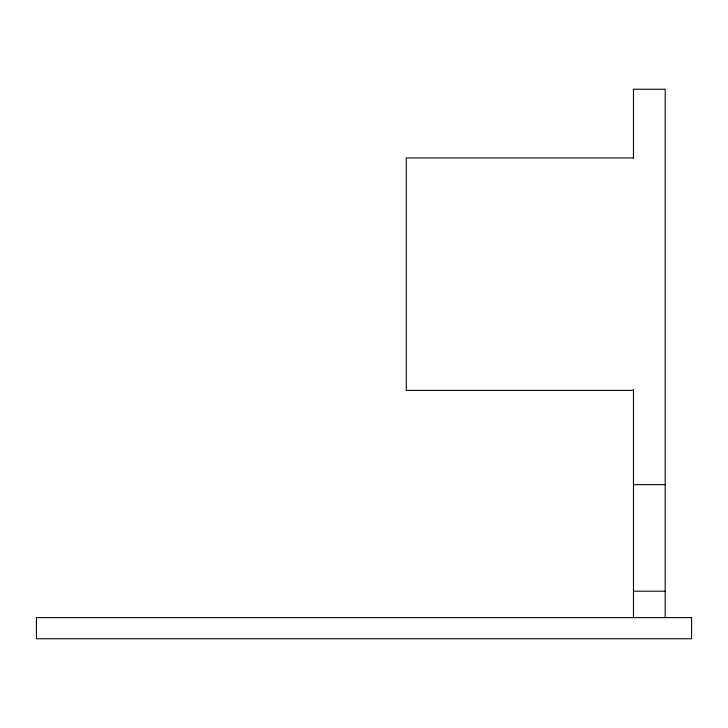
<?xml version="1.0" encoding="UTF-8"?>
<svg xmlns="http://www.w3.org/2000/svg" width="728" height="728" viewBox="0 0 728 728"><rect width="100%" height="100%" fill="white"/><g stroke="black" fill="none" stroke-linecap="round" stroke-linejoin="round"><path stroke-width="1.09" d="M633.478 157.931L406.269 157.931L406.269 390.417L633.478 390.417M633.478 484.657L665.183 484.657M633.478 591.209L665.183 591.209M665.183 617.626L665.183 89.235L633.478 89.235L633.478 158.595M633.478 389.416L633.478 617.626M691.6 617.626L36.4 617.626L36.4 638.765L691.6 638.765L691.6 617.626"/></g></svg>
